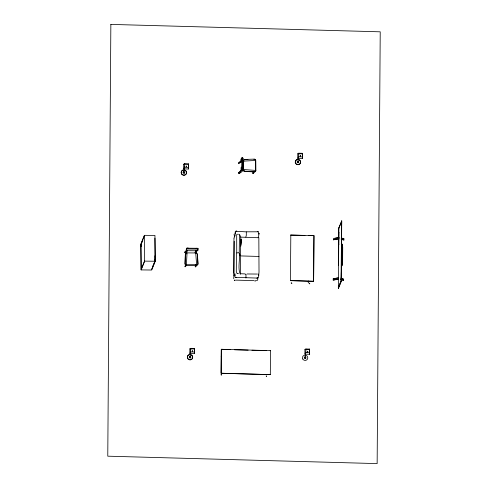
<?xml version="1.0" encoding="UTF-8"?>
<svg xmlns="http://www.w3.org/2000/svg" width="488" height="488" viewBox="0 0 488 488"><rect width="100%" height="100%" fill="white"/><g stroke="black" fill="none" stroke-linecap="round" stroke-linejoin="round"><path stroke-width="0.73" d="M240.974 240.804L240.981 239.748L240.926 243.036M240.956 241.597L240.962 239.797M183.689 168.879L183.72 164.236L184.69 163.706L188.356 163.809L188.435 169.007L183.689 168.879L184.696 167.244L184.208 166.975M184.208 167.366L184.665 167.311L184.69 163.706M188.435 169.007L188.356 163.809M189.832 353.501L189.862 348.859L190.832 348.328L194.499 348.432L194.578 353.629L189.832 353.501L190.832 351.866L190.552 351.512M190.552 352.068L190.832 348.328M194.578 353.629L194.499 348.432M233.697 276.116L233.972 238.059M233.758 278.77L233.77 276.995M234.075 234.96L234.197 234.106M233.984 273.073L234.209 241.316M270.315 374.631L270.511 350.646L221.308 349.286L221.113 373.271L270.334 374.631L221.107 373.222L221.326 349.292L230.714 349.652M290.811 234.972L290.445 280.667L313.625 281.314L313.961 235.612L290.769 235.076L304.957 235.466M297.747 158.38L297.784 153.738L298.754 153.208L302.414 153.311L302.499 158.515L297.747 158.38L298.729 156.794L298.394 156.404M298.674 156.868L298.754 153.208M302.499 158.515L302.414 153.311M304.902 354.148L304.939 349.5L305.909 348.975L309.569 349.072L309.654 354.276L304.902 354.148L305.909 352.507L305.701 352.171M305.909 348.975L305.885 352.556L309.544 352.659L309.654 354.276M309.544 352.659L309.569 349.072M313.613 281.314L313.979 235.631L308.697 235.57M338.404 288.524L338.69 228.396L341.728 220.796L341.295 281.344L338.404 288.524L338.428 285.267M338.568 265.594L338.837 227.975L338.69 228.396L341.673 221.479L341.045 280.911L338.263 287.841L341.246 280.917L341.307 272.536M338.721 244.268L338.77 244.823L338.861 232.355L338.806 232.843M341.356 265.679L341.673 221.479M341.264 243.463L342.308 244.22L342.131 265.161L341.356 267.082M342.277 244.342L342.71 247.556L342.6 263.191L342.131 265.161L341.35 264.344M240.419 274.177L240.499 256.651L239.334 253.345M234.045 276.178L234.856 273.402L234.941 276.989L235.472 277.33L257.511 278.093L257.011 278.105L258.506 277.519L258.488 274.018L258.28 274.476M254.059 171.587L253.601 173.533L252.9 173.527L252.93 171.562M240.822 240.871L240.84 240.072M240.987 240.401L240.81 246.117M234.911 274.957L234.917 275.677M234.911 275.092L234.923 274.72M235.21 233.282L235.124 235.362L234.069 237.998M246.172 231.855L235.326 231.233L235.216 233.667M240.682 244.323L240.541 254.608L240.151 255.767M240.822 245.226L240.987 239.211M235.222 232.703L235.204 233.416M240.974 242.463L240.834 244.5M196.176 248.618A119.529 6.826 -89.9 0 0 196.231 248.282L197.939 248.3L197.756 250.777L186.135 250.667L186.587 248.191L196.792 248.282A119.529 6.826 -89.9 0 1 196.737 248.618M197.756 250.777L197.939 248.3M184.476 167.628L184.574 167.451M186.099 166.518C187.447 166.347 185.69 165.279 186.337 166.731M192.516 351.329C192.571 349.646 192.504 351.372 192.565 351.232M300.394 155.983C299.864 154.739 301.529 155.946 300.144 156.123M300.163 156.105L300.437 155.965M195.987 250.582L195.749 252.29L196.31 252.296L196.322 253.693M196.548 250.582L196.213 252.656A35.703 2.037 -89.9 0 1 196.231 253.473M195.468 264.838L195.255 266.808L195.816 266.784L196.237 264.868M183.476 172.648L184.44 170.025L184.427 168.72M189.612 357.24L190.582 354.648L190.57 353.342M297.509 162.089L298.497 159.527L298.491 158.228M234.929 280.344L234.277 280.551L234.484 279.959M195.255 266.777L195.743 264.557M253.876 171.782L253.601 173.533M186.135 250.667L186.587 248.191M341.289 267.082L342.051 264.545M187.923 248.203C188.514 247.8 187.459 247.947 187.361 248.197A119.529 14.951 -89.1 0 1 187.239 248.532M186.8 250.49L186.27 253.601M187.361 250.503L186.819 252.211L186.038 252.564A35.703 4.465 -89.1 0 1 186.099 254.211M341.472 221.473L341.728 220.796M245.818 237.064L246.312 235.338L246.312 231.812L258.555 231.782L258.805 235.338L258.176 237.381M186.392 253.193A1.745 1.69 22.1 0 0 185.324 254.681L185.007 263.813A1.348 1.305 22.1 0 0 186.361 265.136L196.67 265.033L195.706 252.961L187.118 252.882A1.745 1.69 22.1 0 0 185.403 254.486L185.086 263.618A1.348 1.305 22.1 0 0 186.44 264.941L196.847 265.027A1.348 1.305 21.7 0 0 197.994 263.74L197.463 254.596A1.745 1.69 21.7 0 0 195.706 252.961M243.408 169.726L243.39 161.125A1.745 1.69 22 0 1 245.019 159.442L254.358 159.112A1.348 1.305 22 0 1 255.7 160.265L255.755 170.635A1.348 1.305 21.8 0 1 254.431 171.935L245.086 171.434A1.745 1.69 21.8 0 1 243.408 169.726L243.39 161.125L255.712 160.436L255.755 170.635M144.393 235.326L140.867 244.104L141.117 269.907L151.67 270.029L155.202 261.245L154.946 235.442L144.393 235.326L144.649 261.129L141.117 269.907M144.613 260.86L141.148 269.486L140.898 244.372L144.369 235.747L144.716 235.753M142.051 242.383L142.85 240.395M153.128 265.612L154.72 261.641M151.701 269.602L155.166 260.982L154.94 238.15M185.751 264.118L185.007 266.68L185.562 266.692L186.434 264.917M290.482 280.57L313.662 281.277M270.486 350.726L270.132 350.738M258.024 278.709L257.237 280.521L256.34 280.691M187.038 253.077L186.361 265.136M307.513 352.013L307.361 351.714L307.623 351.915M245.739 274.585L246.001 274.201L245.928 277.971M185.007 266.68L185.94 264.777M240.773 238.412L240.682 236.869L239.456 234.234L239.242 251.918L239.022 252.699L236.778 252.912L236.43 254.291L236.296 271.731L237.131 273.615M196.188 252.479L195.115 252.778L195.688 251.302A119.529 6.826 -89.9 0 0 195.853 250.478M238.65 172.776L241.09 170.196A119.529 31.025 -0.9 0 0 241.176 167.622L241.157 167.476A1.519 0.397 -0.9 0 1 241.828 167.122L241.706 157.563L242.573 157.526L243.036 158.289L243.17 169.653L242.304 169.684L241.828 167.122C242.298 169.44 242.969 172.099 239.394 173.331L238.662 173.319L238.65 172.776L239.382 172.789L240.389 171.88M238.662 173.319L241.102 170.739A119.529 31.025 -0.9 0 0 241.188 168.171L241.163 168.018A1.519 0.397 -0.9 0 1 241.834 167.665M238.541 163.297L240.987 161.394A119.529 22.954 -0.5 0 0 241.078 159.497C241.761 159.112 241.639 158.149 241.072 158.942A119.529 22.954 -0.5 0 1 240.981 160.845L238.534 162.748L238.541 163.297L239.273 163.309L241.804 161.638M257.511 278.075L256.95 278.075L257.438 278.087M266.192 375.961L266.381 376.553L266.619 375.992M254.962 280.551L255.011 281.228L255.462 280.728M195.115 252.778L195.627 252.479M185.428 252.692L184.867 252.68L184.861 251.96L186.135 251.21A119.529 14.951 -89.1 0 0 186.379 250.667M221.326 356.051L221.278 356.74M184.867 252.68L185.989 252.387M258.359 275.22L258.786 274.86L259.018 271.853L258.835 237.741L240.81 237.131M334.933 238.376L339.099 237.571M339.099 238.864L333.475 239.785L333.475 238.492L338.764 237.473L338.764 238.766L333.475 239.785L333.871 239.797M338.129 279.276L333.2 280.069L333.194 278.776L338.483 277.751M338.129 277.983L333.194 278.776M333.194 280.069L338.483 279.044M304.683 357.856L305.653 355.288L305.647 353.989M242.17 158.319L243.036 158.289M241.841 168.665L242.707 168.628L243.17 169.653M241.212 255.938L259.006 256.456M247.91 159.527L244.939 159.637A1.745 1.69 22 0 0 243.311 161.314M237.345 234.264L238.51 234.246M197.963 249.087L186.617 248.984M195.109 252.058L195.67 252.058L196.249 251.302A119.529 6.826 -89.9 0 0 196.304 251.033M257.45 274.055L247.16 273.969M253.851 159.301L254.279 159.308M140.898 244.372L141.252 244.372L141.276 246.66M144.649 261.129L155.202 261.245M152.921 265.685L153.275 265.692M152.396 266.991L152.75 266.997M151.872 268.296L152.226 268.296M242.201 169.928L243.805 170.001M243.811 170.544L242.207 170.471M184.861 251.96L185.422 251.967M341.118 239.419L343.9 239.992L343.9 238.699L341.118 238.126M343.229 280.264L343.625 280.271L343.625 278.977L340.697 278.172M297.784 153.738L302.529 153.866M298.729 156.794L302.389 156.892M183.72 164.236L188.472 164.364M184.665 167.286L188.331 167.39M342.015 247.538L342.71 247.556M341.246 280.917L341.295 281.344M235.503 280.118L253.876 280.624M304.939 349.5L309.685 349.634M234.502 349.756L248.148 350.134M251.942 350.238L266.344 350.634M189.862 348.859L194.614 348.987M190.808 351.909L194.474 352.013M236.729 252.912L236.686 234.508M240.944 273.75L245.183 273.921M237.455 273.591L238.541 273.652M341.704 238.095L343.9 238.699M341.71 239.388L343.9 239.992M341.515 278.593L342.857 278.965M340.697 279.465L343.625 280.271L340.837 279.697M307.464 351.714C308.959 351.531 306.586 350.628 307.592 351.732M239.175 253.01C240.45 258.311 237.473 267.845 240.2 274.055M309.221 283.748C311.521 284.284 306.482 282.235 308.373 280.996M197.384 254.791L197.921 263.935A1.348 1.305 21.7 0 1 196.597 265.234M252.894 172.978L252.9 173.527M242.573 157.526L242.707 168.628M242.383 169.983L242.194 170.983A35.703 9.266 -0.9 0 1 243.982 170.91M239.382 172.789L239.394 173.331M242.249 164.389L242.286 167.396M240.968 238.748L240.987 240.279M195.81 266.088L195.816 266.784M185.556 265.997L185.568 266.716M154.94 255.81L154.989 260.976M154.94 259.232L154.952 260.714M242.969 161.559A35.703 6.856 -0.5 0 1 243.866 161.534M254.95 159.491A1.348 1.305 22 0 1 255.633 160.631M191.351 355.014A2.684 2.605 21.9 0 1 191.516 359.424A2.684 2.605 21.9 0 1 187.361 357.619A2.684 2.605 21.9 0 1 190.71 354.733M186.819 250.954A119.529 14.951 -89.1 0 1 186.691 251.216M195.853 253.174A1.745 1.69 21.7 0 1 196.664 253.498M196.835 253.638A1.745 1.69 21.7 0 1 197.359 254.577M234.46 236.466A1.013 0.982 21.9 0 1 234.411 235.484M258.744 275.702L258.75 275.366L258.744 275.702M110.855 24.4L107.775 456.182L377.145 463.6L380.225 31.818L110.855 24.4M259.043 233.789C259.03 234.74 259.055 232.91 259.036 233.819M291.202 282.979L291.836 283.186L291.202 282.979M221.07 374.754C221.479 376.041 222.095 373.997 221.07 374.754M183.714 172.416L184.055 172.514L183.714 172.416M189.856 357.039L190.198 357.137L189.856 357.039M297.778 161.924L298.113 162.022L297.778 161.924M304.933 357.686L305.268 357.783L304.933 357.686M257.859 231.641L257.28 231.715L257.89 231.623M236.259 231.153L236.82 231.227L236.253 231.123M235.924 277.495L236.491 277.587L235.93 277.446M184.122 173.295L183.903 173.313A0.854 0.83 21.9 0 1 183.14 172.111A0.854 0.83 21.9 0 1 184.568 171.965A0.854 0.83 21.9 0 1 184.122 173.295M298.18 162.797L297.961 162.821A0.854 0.83 21.9 0 1 297.198 161.613A0.854 0.83 21.9 0 1 298.625 161.467A0.854 0.83 21.9 0 1 298.18 162.797M190.265 357.911L190.046 357.936A0.854 0.83 21.9 0 1 189.283 356.734A0.854 0.83 21.9 0 1 190.704 356.588A0.854 0.83 21.9 0 1 190.265 357.911M305.342 358.558L305.116 358.582A0.854 0.83 21.9 0 1 304.353 357.381A0.854 0.83 21.9 0 1 305.781 357.234A0.854 0.83 21.9 0 1 305.342 358.558M254.51 171.739L245.159 171.239A1.745 1.69 21.8 0 1 243.488 169.525L255.834 170.44A1.348 1.305 21.8 0 1 254.51 171.739M295.594 163.364A2.684 2.605 21.9 0 0 300.218 163.492A2.684 2.605 21.9 0 0 297.936 159.509A2.684 2.605 21.9 0 0 295.594 163.364M295.624 163.273A2.684 2.605 21.9 0 0 300.254 163.401A2.684 2.605 21.9 0 0 297.973 159.417A2.684 2.605 21.9 0 0 295.624 163.273M187.709 358.393A2.684 2.605 21.9 0 0 192.339 358.521A2.684 2.605 21.9 0 0 190.052 354.532A2.684 2.605 21.9 0 0 187.709 358.393M181.53 173.862A2.684 2.605 21.9 0 0 186.16 173.984A2.684 2.605 21.9 0 0 183.872 170.001A2.684 2.605 21.9 0 0 181.53 173.862M181.566 173.771A2.684 2.605 21.9 0 0 186.196 173.899A2.684 2.605 21.9 0 0 183.909 169.916A2.684 2.605 21.9 0 0 181.566 173.771M302.786 359.04A2.684 2.605 21.9 0 0 307.416 359.168A2.684 2.605 21.9 0 0 305.128 355.179A2.684 2.605 21.9 0 0 302.786 359.04"/></g></svg>
